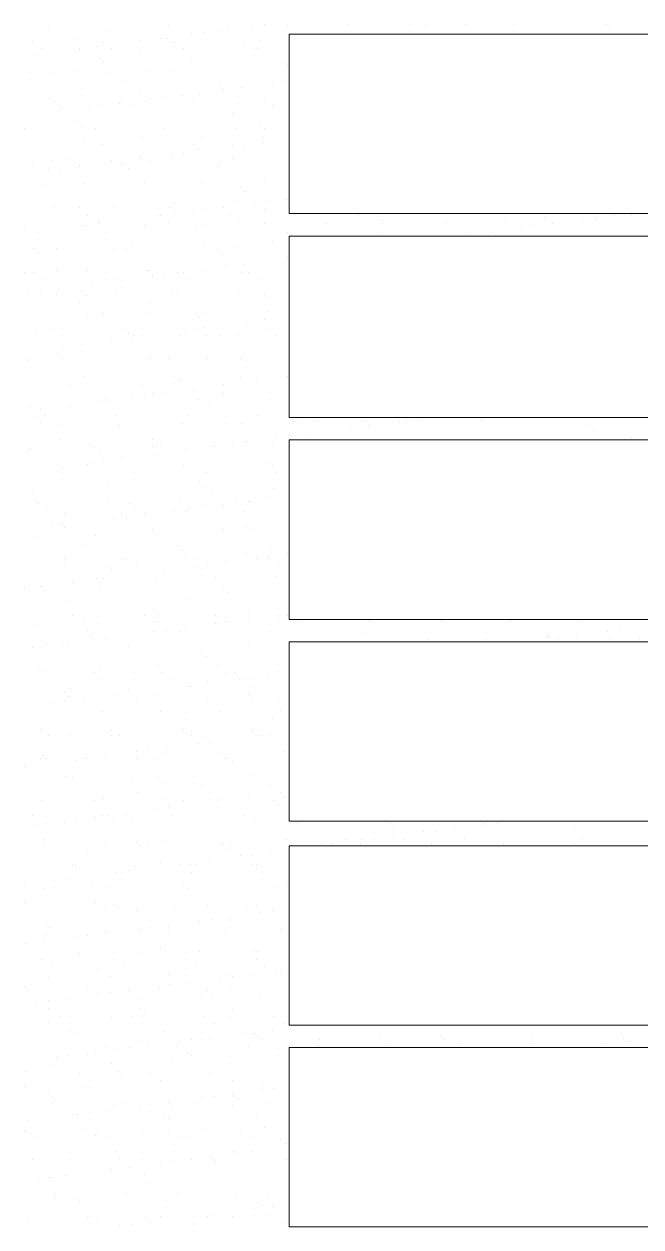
# Model space of a CAD drawing. Header units: millimetres. Extents: x 21 to 236, y 15 to 64.
# Drawn here: x 61.598 to 62.969, y 27.913 to 30.587 of the extents above; entities that cross this region are included whole.
import ezdxf

# ---------------------------------------------------------------- set-up
doc = ezdxf.new("R2010")
doc.units = ezdxf.units.MM
doc.layers.add('PDF_Cota', color=90, linetype='Continuous')
doc.layers.add('PDF_Grama', color=7, linetype='Continuous', true_color=0x397200)

msp = doc.modelspace()

# ---------------------------------------------------------------- linework, layer by layer
at = {"layer": 'PDF_Cota', "lineweight": 0}
for points in [[(62.1874, 30.1659), (66.1396, 30.1659), (66.1396, 30.5647), (62.1874, 30.5647)], [(62.1874, 29.7127), (66.1396, 29.7127), (66.1396, 30.116), (62.1874, 30.116)], [(62.1874, 29.2639), (66.1396, 29.2639), (66.1396, 29.6628), (62.1874, 29.6628)], [(62.1874, 28.8152), (66.1396, 28.8152), (66.1396, 29.2141), (62.1874, 29.2141)], [(62.1874, 28.362), (66.1396, 28.362), (66.1396, 28.7609), (62.1874, 28.7609)], [(62.1874, 27.9133), (66.1396, 27.9133), (66.1396, 28.3121), (62.1874, 28.3121)]]:
    msp.add_lwpolyline(points, close=True, dxfattribs=at)
at = {"layer": 'PDF_Grama', "lineweight": 20}
for points in [[(61.6525, 30.5783), (61.6525, 30.5783)], [(61.784, 30.5738), (61.784, 30.5738)], [(61.9199, 30.5829), (61.9199, 30.5829)], [(61.997, 30.5693), (61.997, 30.5693)], [(62.0378, 30.5738), (62.0378, 30.5738)], [(62.0514, 30.5829), (62.0514, 30.5829)], [(62.1058, 30.5829), (62.1058, 30.5829)], [(62.133, 30.5874), (62.133, 30.5874)], [(62.1828, 30.5829), (62.1828, 30.5829)], [(62.3188, 30.5874), (62.3188, 30.5874)], [(62.4548, 30.5874), (62.4548, 30.5874)], [(62.491, 30.5829), (62.491, 30.5829)], [(62.5817, 30.5874), (62.5817, 30.5874)], [(62.6859, 30.5874), (62.6859, 30.5874)], [(62.8899, 30.5874), (62.8899, 30.5874)], [(62.8989, 30.5783), (62.8989, 30.5783)], [(61.6163, 30.5466), (61.6163, 30.5466)], [(61.716, 30.5557), (61.716, 30.5557)], [(61.7749, 30.5466), (61.7749, 30.5466)], [(61.8338, 30.5466), (61.8338, 30.5466)], [(61.8565, 30.5512), (61.8565, 30.5512)], [(61.9018, 30.5557), (61.9018, 30.5557)], [(61.9154, 30.5557), (61.9154, 30.5557)], [(61.929, 30.5466), (61.929, 30.5466)], [(61.9335, 30.5466), (61.9335, 30.5466)], [(61.9698, 30.5647), (61.9698, 30.5647)], [(62.0876, 30.5466), (62.0876, 30.5466)], [(62.1239, 30.5512), (62.1239, 30.5512)], [(61.6253, 30.5194), (61.6253, 30.5194)], [(61.6389, 30.533), (61.6389, 30.533)], [(61.6933, 30.5285), (61.6933, 30.5285)], [(61.7205, 30.533), (61.7205, 30.533)], [(61.7205, 30.5285), (61.7205, 30.5285)], [(61.7613, 30.5376), (61.7613, 30.5376)], [(61.793, 30.533), (61.793, 30.533)], [(61.8565, 30.5285), (61.8565, 30.5285)], [(61.9517, 30.533), (61.9517, 30.533)], [(61.9834, 30.5285), (61.9834, 30.5285)], [(62.1103, 30.533), (62.1103, 30.533)], [(62.1194, 30.533), (62.1194, 30.533)], [(61.7658, 30.5104), (61.7658, 30.5104)], [(61.7749, 30.5013), (61.7749, 30.5013)], [(61.9698, 30.5058), (61.9698, 30.5058)], [(62.1738, 30.5013), (62.1738, 30.5013)], [(62.1828, 30.4922), (62.1828, 30.4922)], [(61.6117, 30.465), (61.6117, 30.465)], [(61.6571, 30.4786), (61.6571, 30.4786)], [(61.716, 30.4832), (61.716, 30.4832)], [(61.784, 30.4786), (61.784, 30.4786)], [(61.8202, 30.4605), (61.8202, 30.4605)], [(61.8701, 30.4832), (61.8701, 30.4832)], [(61.9245, 30.4832), (61.9245, 30.4832)], [(62.0287, 30.4832), (62.0287, 30.4832)], [(62.0559, 30.4832), (62.0559, 30.4832)], [(62.1783, 30.4605), (62.1783, 30.4605)], [(62.1874, 30.4832), (62.1874, 30.4832)], [(61.6208, 30.456), (61.6208, 30.456)], [(61.8565, 30.4333), (61.8565, 30.4333)], [(61.9879, 30.4333), (61.9879, 30.4333)], [(62.0151, 30.4378), (62.0151, 30.4378)], [(62.0197, 30.456), (62.0197, 30.456)], [(62.0332, 30.4514), (62.0332, 30.4514)], [(62.0423, 30.4424), (62.0423, 30.4424)], [(62.0831, 30.4469), (62.0831, 30.4469)], [(62.1239, 30.4378), (62.1239, 30.4378)], [(62.1511, 30.456), (62.1511, 30.456)], [(61.6571, 30.4197), (61.6571, 30.4197)], [(61.6661, 30.4152), (61.6661, 30.4152)], [(61.6797, 30.4061), (61.6797, 30.4061)], [(61.725, 30.4288), (61.725, 30.4288)], [(61.7704, 30.4061), (61.7704, 30.4061)], [(61.8112, 30.4106), (61.8112, 30.4106)], [(61.8157, 30.4197), (61.8157, 30.4197)], [(61.8338, 30.4061), (61.8338, 30.4061)], [(61.8701, 30.4152), (61.8701, 30.4152)], [(61.8791, 30.4197), (61.8791, 30.4197)], [(61.8791, 30.4061), (61.8791, 30.4061)], [(61.9063, 30.4242), (61.9063, 30.4242)], [(61.9471, 30.4288), (61.9471, 30.4288)], [(61.9743, 30.4197), (61.9743, 30.4197)], [(61.9925, 30.4061), (61.9925, 30.4061)], [(62.074, 30.4106), (62.074, 30.4106)], [(62.133, 30.4197), (62.133, 30.4197)], [(62.1511, 30.4061), (62.1511, 30.4061)], [(61.6072, 30.3835), (61.6072, 30.3835)], [(61.6299, 30.388), (61.6299, 30.388)], [(61.6571, 30.3789), (61.6571, 30.3789)], [(61.6752, 30.3925), (61.6752, 30.3925)], [(61.7432, 30.4016), (61.7432, 30.4016)], [(61.7885, 30.3789), (61.7885, 30.3789)], [(61.9245, 30.3835), (61.9245, 30.3835)], [(62.0604, 30.388), (62.0604, 30.388)], [(61.5981, 30.3563), (61.5981, 30.3563)], [(61.716, 30.3699), (61.716, 30.3699)], [(61.725, 30.3608), (61.725, 30.3608)], [(61.7568, 30.3563), (61.7568, 30.3563)], [(61.9109, 30.3563), (61.9109, 30.3563)], [(61.9245, 30.3653), (61.9245, 30.3653)], [(62.0695, 30.3563), (62.0695, 30.3563)], [(62.1239, 30.3608), (62.1239, 30.3608)], [(62.133, 30.3563), (62.133, 30.3563)], [(61.7296, 30.3336), (61.7296, 30.3336)], [(61.861, 30.3336), (61.861, 30.3336)], [(61.9925, 30.3336), (61.9925, 30.3336)], [(62.1284, 30.3381), (62.1284, 30.3381)], [(62.1284, 30.3245), (62.1284, 30.3245)], [(61.7704, 30.32), (61.7704, 30.32)], [(61.9743, 30.32), (61.9743, 30.32)], [(61.9834, 30.3109), (61.9834, 30.3109)], [(61.9925, 30.3064), (61.9925, 30.3064)], [(62.0604, 30.3155), (62.0604, 30.3155)], [(62.0876, 30.3155), (62.0876, 30.3155)], [(62.1783, 30.3155), (62.1783, 30.3155)], [(61.6163, 30.2747), (61.6163, 30.2747)], [(61.6616, 30.2837), (61.6616, 30.2837)], [(61.6979, 30.2883), (61.6979, 30.2883)], [(61.7205, 30.2747), (61.7205, 30.2747)], [(61.7885, 30.2792), (61.7885, 30.2792)], [(61.793, 30.2837), (61.793, 30.2837)], [(61.8157, 30.2792), (61.8157, 30.2792)], [(61.8202, 30.2747), (61.8202, 30.2747)], [(61.8565, 30.2928), (61.8565, 30.2928)], [(61.8565, 30.2883), (61.8565, 30.2883)], [(61.8791, 30.2792), (61.8791, 30.2792)], [(61.9245, 30.2973), (61.9245, 30.2973)], [(61.929, 30.2883), (61.929, 30.2883)], [(61.9517, 30.2973), (61.9517, 30.2973)], [(62.0151, 30.2928), (62.0151, 30.2928)], [(62.0332, 30.2792), (62.0332, 30.2792)], [(62.0604, 30.2883), (62.0604, 30.2883)], [(62.1738, 30.2928), (62.1738, 30.2928)], [(61.6525, 30.2611), (61.6525, 30.2611)], [(61.6797, 30.2611), (61.6797, 30.2611)], [(61.7205, 30.2701), (61.7205, 30.2701)], [(61.8293, 30.2656), (61.8293, 30.2656)], [(62.0287, 30.2701), (62.0287, 30.2701)], [(61.6389, 30.2293), (61.6389, 30.2293)], [(61.6661, 30.2293), (61.6661, 30.2293)], [(61.6752, 30.2203), (61.6752, 30.2203)], [(61.7296, 30.2339), (61.7296, 30.2339)], [(61.7976, 30.2293), (61.7976, 30.2293)], [(61.8656, 30.2384), (61.8656, 30.2384)], [(61.8746, 30.2248), (61.8746, 30.2248)], [(61.9562, 30.2293), (61.9562, 30.2293)], [(61.9925, 30.2384), (61.9925, 30.2384)], [(62.0786, 30.2248), (62.0786, 30.2248)], [(62.1103, 30.2293), (62.1103, 30.2293)], [(62.133, 30.2429), (62.133, 30.2429)], [(62.065, 30.1931), (62.065, 30.1931)], [(62.0876, 30.2158), (62.0876, 30.2158)], [(62.1375, 30.1931), (62.1375, 30.1931)], [(62.1783, 30.1976), (62.1783, 30.1976)], [(61.6661, 30.184), (61.6661, 30.184)], [(61.7205, 30.1795), (61.7205, 30.1795)], [(61.7976, 30.184), (61.7976, 30.184)], [(61.9245, 30.1795), (61.9245, 30.1795)], [(61.9335, 30.1886), (61.9335, 30.1886)], [(61.9335, 30.1704), (61.9335, 30.1704)], [(61.9743, 30.1704), (61.9743, 30.1704)], [(61.997, 30.175), (61.997, 30.175)], [(62.0423, 30.1795), (62.0423, 30.1795)], [(62.0559, 30.1659), (62.0559, 30.1659)], [(62.1103, 30.1886), (62.1103, 30.1886)], [(62.133, 30.175), (62.133, 30.175)], [(62.2145, 30.1659), (62.2145, 30.1659)], [(61.6027, 30.1478), (61.6027, 30.1478)], [(61.725, 30.1387), (61.725, 30.1387)], [(61.7341, 30.1387), (61.7341, 30.1387)], [(61.7386, 30.1614), (61.7386, 30.1614)], [(61.7613, 30.1478), (61.7613, 30.1478)], [(61.7658, 30.1432), (61.7658, 30.1432)], [(61.8338, 30.1523), (61.8338, 30.1523)], [(61.861, 30.1568), (61.861, 30.1568)], [(61.8656, 30.1387), (61.8656, 30.1387)], [(61.8973, 30.1614), (61.8973, 30.1614)], [(61.9018, 30.1614), (61.9018, 30.1614)], [(61.9199, 30.1478), (61.9199, 30.1478)], [(61.997, 30.1387), (61.997, 30.1387)], [(62.074, 30.1523), (62.074, 30.1523)], [(62.133, 30.1432), (62.133, 30.1432)], [(62.2327, 30.1523), (62.2327, 30.1523)], [(62.2689, 30.1432), (62.2689, 30.1432)], [(62.3415, 30.1614), (62.3415, 30.1614)], [(62.3913, 30.1523), (62.3913, 30.1523)], [(62.3958, 30.1432), (62.3958, 30.1432)], [(62.5363, 30.1478), (62.5363, 30.1478)], [(62.5499, 30.1523), (62.5499, 30.1523)], [(62.6678, 30.1523), (62.6678, 30.1523)], [(62.7086, 30.1523), (62.7086, 30.1523)], [(62.7312, 30.1387), (62.7312, 30.1387)], [(62.7539, 30.1568), (62.7539, 30.1568)], [(62.772, 30.1432), (62.772, 30.1432)], [(62.7992, 30.1523), (62.7992, 30.1523)], [(62.84, 30.1523), (62.84, 30.1523)], [(62.8672, 30.1568), (62.8672, 30.1568)], [(62.8672, 30.1523), (62.8672, 30.1523)], [(62.908, 30.1614), (62.908, 30.1614)], [(62.9352, 30.1568), (62.9352, 30.1568)], [(62.9488, 30.1614), (62.9488, 30.1614)], [(61.5981, 30.1342), (61.5981, 30.1342)], [(61.6299, 30.1251), (61.6299, 30.1251)], [(61.6979, 30.1342), (61.6979, 30.1342)], [(61.7704, 30.1342), (61.7704, 30.1342)], [(61.7794, 30.1251), (61.7794, 30.1251)], [(61.9789, 30.1296), (61.9789, 30.1296)], [(62.1828, 30.1251), (62.1828, 30.1251)], [(62.1919, 30.1206), (62.1919, 30.1206)], [(62.3868, 30.1206), (62.3868, 30.1206)], [(62.5681, 30.116), (62.5681, 30.116)], [(62.5907, 30.1206), (62.5907, 30.1206)], [(62.5907, 30.1206), (62.5907, 30.1206)], [(62.6361, 30.1251), (62.6361, 30.1251)], [(62.704, 30.1342), (62.704, 30.1342)], [(62.7992, 30.116), (62.7992, 30.116)], [(61.6208, 30.0888), (61.6208, 30.0888)], [(61.6707, 30.0888), (61.6707, 30.0888)], [(61.6797, 30.0979), (61.6797, 30.0979)], [(61.7976, 30.0843), (61.7976, 30.0843)], [(61.8248, 30.0843), (61.8248, 30.0843)], [(61.8384, 30.1024), (61.8384, 30.1024)], [(61.9335, 30.0934), (61.9335, 30.0934)], [(61.997, 30.1024), (61.997, 30.1024)], [(62.0287, 30.0843), (62.0287, 30.0843)], [(62.0695, 30.0934), (62.0695, 30.0934)], [(62.1511, 30.1024), (62.1511, 30.1024)], [(61.6299, 30.0798), (61.6299, 30.0798)], [(62.0378, 30.0752), (62.0378, 30.0752)], [(62.1556, 30.0617), (62.1556, 30.0617)], [(62.1828, 30.0662), (62.1828, 30.0662)], [(61.5981, 30.0345), (61.5981, 30.0345)], [(61.6208, 30.0345), (61.6208, 30.0345)], [(61.6707, 30.039), (61.6707, 30.039)], [(61.7386, 30.039), (61.7386, 30.039)], [(61.7794, 30.0345), (61.7794, 30.0345)], [(61.8701, 30.039), (61.8701, 30.039)], [(61.8746, 30.039), (61.8746, 30.039)], [(61.9381, 30.0345), (61.9381, 30.0345)], [(61.9517, 30.0345), (61.9517, 30.0345)], [(62.0015, 30.039), (62.0015, 30.039)], [(62.0197, 30.0435), (62.0197, 30.0435)], [(62.0468, 30.0481), (62.0468, 30.0481)], [(62.0831, 30.0345), (62.0831, 30.0345)], [(62.0876, 30.0526), (62.0876, 30.0526)], [(62.0967, 30.0345), (62.0967, 30.0345)], [(62.1375, 30.0435), (62.1375, 30.0435)], [(61.6435, 30.0209), (61.6435, 30.0209)], [(61.7477, 30.0073), (61.7477, 30.0073)], [(61.7704, 30.0118), (61.7704, 30.0118)], [(61.8021, 30.0209), (61.8021, 30.0209)], [(61.8157, 30.0163), (61.8157, 30.0163)], [(61.8837, 30.0299), (61.8837, 30.0299)], [(61.8837, 30.0254), (61.8837, 30.0254)], [(61.9109, 30.0299), (61.9109, 30.0299)], [(61.9607, 30.0209), (61.9607, 30.0209)], [(62.1194, 30.0209), (62.1194, 30.0209)], [(61.6072, 29.9891), (61.6072, 29.9891)], [(61.6344, 29.9937), (61.6344, 29.9937)], [(61.6707, 29.9891), (61.6707, 29.9891)], [(61.6752, 29.9982), (61.6752, 29.9982)], [(61.725, 29.9937), (61.725, 29.9937)], [(61.7341, 29.9846), (61.7341, 29.9846)], [(61.8021, 29.9891), (61.8021, 29.9891)], [(61.929, 29.9891), (61.929, 29.9891)], [(61.9381, 29.9937), (61.9381, 29.9937)], [(62.074, 29.9937), (62.074, 29.9937)], [(62.133, 29.9891), (62.133, 29.9891)], [(62.142, 29.9801), (62.142, 29.9801)], [(61.7205, 29.971), (61.7205, 29.971)], [(61.8791, 29.971), (61.8791, 29.971)], [(62.0378, 29.9755), (62.0378, 29.9755)], [(61.6027, 29.9347), (61.6027, 29.9347)], [(61.7386, 29.9393), (61.7386, 29.9393)], [(61.7749, 29.9438), (61.7749, 29.9438)], [(61.8746, 29.9438), (61.8746, 29.9438)], [(61.9789, 29.9438), (61.9789, 29.9438)], [(61.9879, 29.9347), (61.9879, 29.9347)], [(62.0015, 29.9438), (62.0015, 29.9438)], [(62.133, 29.9302), (62.133, 29.9302)], [(62.142, 29.9483), (62.142, 29.9483)], [(62.1874, 29.9393), (62.1874, 29.9393)], [(61.6253, 29.8985), (61.6253, 29.8985)], [(61.6616, 29.9075), (61.6616, 29.9075)], [(61.8202, 29.9075), (61.8202, 29.9075)], [(61.8293, 29.8985), (61.8293, 29.8985)], [(61.929, 29.903), (61.929, 29.903)], [(61.9562, 29.903), (61.9562, 29.903)], [(61.9789, 29.9075), (61.9789, 29.9075)], [(61.997, 29.9121), (61.997, 29.9121)], [(62.065, 29.9211), (62.065, 29.9211)], [(62.074, 29.8985), (62.074, 29.8985)], [(62.0922, 29.9211), (62.0922, 29.9211)], [(62.1375, 29.9075), (62.1375, 29.9075)], [(61.6752, 29.8894), (61.6752, 29.8894)], [(61.6843, 29.894), (61.6843, 29.894)], [(61.725, 29.8758), (61.725, 29.8758)], [(61.793, 29.8849), (61.793, 29.8849)], [(61.8066, 29.8894), (61.8066, 29.8894)], [(61.8202, 29.8849), (61.8202, 29.8849)], [(61.8384, 29.8894), (61.8384, 29.8894)], [(61.8429, 29.894), (61.8429, 29.894)], [(61.861, 29.894), (61.861, 29.894)], [(61.9426, 29.894), (61.9426, 29.894)], [(62.0015, 29.894), (62.0015, 29.894)], [(62.0332, 29.894), (62.0332, 29.894)], [(62.1602, 29.894), (62.1602, 29.894)], [(61.6027, 29.8441), (61.6027, 29.8441)], [(61.6571, 29.8668), (61.6571, 29.8668)], [(61.6752, 29.8532), (61.6752, 29.8532)], [(61.6843, 29.8668), (61.6843, 29.8668)], [(61.6843, 29.8441), (61.6843, 29.8441)], [(61.7432, 29.8441), (61.7432, 29.8441)], [(61.7613, 29.8441), (61.7613, 29.8441)], [(61.8746, 29.8441), (61.8746, 29.8441)], [(61.8791, 29.8486), (61.8791, 29.8486)], [(61.9199, 29.8441), (61.9199, 29.8441)], [(62.0061, 29.8441), (62.0061, 29.8441)], [(62.0786, 29.8441), (62.0786, 29.8441)], [(62.0831, 29.8486), (62.0831, 29.8486)], [(62.142, 29.8486), (62.142, 29.8486)], [(61.6072, 29.8396), (61.6072, 29.8396)], [(62.0922, 29.8396), (62.0922, 29.8396)], [(61.6797, 29.7942), (61.6797, 29.7942)], [(61.7296, 29.8033), (61.7296, 29.8033)], [(61.8066, 29.7942), (61.8066, 29.7942)], [(61.9335, 29.8033), (61.9335, 29.8033)], [(61.9426, 29.7942), (61.9426, 29.7942)], [(61.9471, 29.7988), (61.9471, 29.7988)], [(62.0786, 29.7988), (62.0786, 29.7988)], [(62.1148, 29.7942), (62.1148, 29.7942)], [(62.1375, 29.7988), (62.1375, 29.7988)], [(62.1375, 29.7988), (62.1375, 29.7988)], [(62.1828, 29.8033), (62.1828, 29.8033)], [(61.7024, 29.7806), (61.7024, 29.7806)], [(61.725, 29.767), (61.725, 29.767)], [(61.861, 29.7806), (61.861, 29.7806)], [(61.8837, 29.767), (61.8837, 29.767)], [(61.9063, 29.767), (61.9063, 29.767)], [(61.9743, 29.7761), (61.9743, 29.7761)], [(62.0015, 29.7806), (62.0015, 29.7806)], [(62.0197, 29.7806), (62.0197, 29.7806)], [(62.0423, 29.7852), (62.0423, 29.7852)], [(62.0423, 29.767), (62.0423, 29.767)], [(62.1783, 29.7806), (62.1783, 29.7806)], [(61.6117, 29.7399), (61.6117, 29.7399)], [(61.7024, 29.7399), (61.7024, 29.7399)], [(61.7296, 29.7444), (61.7296, 29.7444)], [(61.7477, 29.7444), (61.7477, 29.7444)], [(61.7704, 29.7489), (61.7704, 29.7489)], [(61.7794, 29.758), (61.7794, 29.758)], [(61.7885, 29.7489), (61.7885, 29.7489)], [(61.8384, 29.758), (61.8384, 29.758)], [(61.8656, 29.7625), (61.8656, 29.7625)], [(61.8791, 29.7489), (61.8791, 29.7489)], [(61.9834, 29.7534), (61.9834, 29.7534)], [(62.0106, 29.7444), (62.0106, 29.7444)], [(62.1466, 29.7534), (62.1466, 29.7534)], [(61.6253, 29.7127), (61.6253, 29.7127)], [(61.6344, 29.7308), (61.6344, 29.7308)], [(61.6435, 29.7172), (61.6435, 29.7172)], [(61.8021, 29.7172), (61.8021, 29.7172)], [(61.9607, 29.7172), (61.9607, 29.7172)], [(62.1194, 29.7172), (62.1194, 29.7172)], [(62.5001, 29.7127), (62.5001, 29.7127)], [(62.7494, 29.7127), (62.7494, 29.7127)], [(62.8808, 29.7127), (62.8808, 29.7127)], [(61.6344, 29.7036), (61.6344, 29.7036)], [(61.6797, 29.6945), (61.6797, 29.6945)], [(61.8112, 29.6945), (61.8112, 29.6945)], [(61.8338, 29.7081), (61.8338, 29.7081)], [(61.9471, 29.6991), (61.9471, 29.6991)], [(62.0378, 29.7081), (62.0378, 29.7081)], [(62.0468, 29.6991), (62.0468, 29.6991)], [(62.0831, 29.6991), (62.0831, 29.6991)], [(62.21, 29.6991), (62.21, 29.6991)], [(62.2417, 29.7036), (62.2417, 29.7036)], [(62.2961, 29.6855), (62.2961, 29.6855)], [(62.3233, 29.69), (62.3233, 29.69)], [(62.3505, 29.7036), (62.3505, 29.7036)], [(62.3641, 29.6945), (62.3641, 29.6945)], [(62.4321, 29.7036), (62.4321, 29.7036)], [(62.4457, 29.6991), (62.4457, 29.6991)], [(62.4548, 29.6945), (62.4548, 29.6945)], [(62.4593, 29.7081), (62.4593, 29.7081)], [(62.482, 29.7081), (62.482, 29.7081)], [(62.6134, 29.7081), (62.6134, 29.7081)], [(62.6497, 29.6945), (62.6497, 29.6945)], [(62.8536, 29.6945), (62.8536, 29.6945)], [(62.8627, 29.6855), (62.8627, 29.6855)], [(61.6797, 29.6628), (61.6797, 29.6628)], [(61.8837, 29.6628), (61.8837, 29.6628)], [(62.0876, 29.6583), (62.0876, 29.6583)], [(62.0922, 29.6583), (62.0922, 29.6583)], [(62.1602, 29.6673), (62.1602, 29.6673)], [(62.1874, 29.6719), (62.1874, 29.6719)], [(62.2281, 29.6764), (62.2281, 29.6764)], [(62.9488, 29.6673), (62.9488, 29.6673)], [(61.6072, 29.6401), (61.6072, 29.6401)], [(61.6117, 29.6447), (61.6117, 29.6447)], [(61.7432, 29.6537), (61.7432, 29.6537)], [(61.7522, 29.6492), (61.7522, 29.6492)], [(61.7658, 29.6401), (61.7658, 29.6401)], [(61.8837, 29.6492), (61.8837, 29.6492)], [(61.8882, 29.6311), (61.8882, 29.6311)], [(61.8927, 29.6537), (61.8927, 29.6537)], [(61.9018, 29.6537), (61.9018, 29.6537)], [(61.9109, 29.6356), (61.9109, 29.6356)], [(61.9245, 29.6401), (61.9245, 29.6401)], [(61.9562, 29.6401), (61.9562, 29.6401)], [(62.0151, 29.6492), (62.0151, 29.6492)], [(62.0242, 29.6492), (62.0242, 29.6492)], [(62.0514, 29.6537), (62.0514, 29.6537)], [(62.0604, 29.6537), (62.0604, 29.6537)], [(62.0831, 29.6401), (62.0831, 29.6401)], [(62.1511, 29.6537), (62.1511, 29.6537)], [(61.6797, 29.6039), (61.6797, 29.6039)], [(61.7296, 29.6175), (61.7296, 29.6175)], [(61.7386, 29.6084), (61.7386, 29.6084)], [(61.7477, 29.6129), (61.7477, 29.6129)], [(61.7749, 29.6175), (61.7749, 29.6175)], [(61.8157, 29.622), (61.8157, 29.622)], [(61.9381, 29.6129), (61.9381, 29.6129)], [(61.9517, 29.6039), (61.9517, 29.6039)], [(62.0831, 29.6039), (62.0831, 29.6039)], [(62.1375, 29.6129), (62.1375, 29.6129)], [(62.1511, 29.6039), (62.1511, 29.6039)], [(61.6117, 29.5948), (61.6117, 29.5948)], [(61.6389, 29.5993), (61.6389, 29.5993)], [(61.6843, 29.5993), (61.6843, 29.5993)], [(61.6843, 29.5903), (61.6843, 29.5903)], [(61.8157, 29.5948), (61.8157, 29.5948)], [(61.8429, 29.5903), (61.8429, 29.5903)], [(62.0015, 29.5903), (62.0015, 29.5903)], [(62.1602, 29.5903), (62.1602, 29.5903)], [(61.7522, 29.5495), (61.7522, 29.5495)], [(61.784, 29.5676), (61.784, 29.5676)], [(61.8882, 29.5495), (61.8882, 29.5495)], [(61.9879, 29.5676), (61.9879, 29.5676)], [(61.997, 29.5586), (61.997, 29.5586)], [(62.0151, 29.5495), (62.0151, 29.5495)], [(62.1556, 29.554), (62.1556, 29.554)], [(61.6163, 29.545), (61.6163, 29.545)], [(61.6253, 29.5268), (61.6253, 29.5268)], [(61.6299, 29.5223), (61.6299, 29.5223)], [(61.784, 29.5268), (61.784, 29.5268)], [(61.8338, 29.5223), (61.8338, 29.5223)], [(61.9426, 29.5268), (61.9426, 29.5268)], [(62.0695, 29.5268), (62.0695, 29.5268)], [(62.0967, 29.5268), (62.0967, 29.5268)], [(62.1012, 29.5268), (62.1012, 29.5268)], [(62.1375, 29.5359), (62.1375, 29.5359)], [(61.648, 29.5132), (61.648, 29.5132)], [(61.6888, 29.4996), (61.6888, 29.4996)], [(61.8066, 29.5132), (61.8066, 29.5132)], [(61.8157, 29.4996), (61.8157, 29.4996)], [(61.8429, 29.5132), (61.8429, 29.5132)], [(61.8656, 29.4996), (61.8656, 29.4996)], [(61.9335, 29.5087), (61.9335, 29.5087)], [(61.9562, 29.5042), (61.9562, 29.5042)], [(61.9607, 29.5087), (61.9607, 29.5087)], [(61.9653, 29.5132), (61.9653, 29.5132)], [(62.0015, 29.5178), (62.0015, 29.5178)], [(62.0423, 29.5178), (62.0423, 29.5178)], [(62.0876, 29.5042), (62.0876, 29.5042)], [(62.1239, 29.5132), (62.1239, 29.5132)], [(61.6616, 29.4724), (61.6616, 29.4724)], [(61.6797, 29.477), (61.6797, 29.477)], [(61.6843, 29.4724), (61.6843, 29.4724)], [(61.725, 29.4815), (61.725, 29.4815)], [(61.7976, 29.4906), (61.7976, 29.4906)], [(61.8248, 29.4906), (61.8248, 29.4906)], [(61.8882, 29.4724), (61.8882, 29.4724)], [(62.0922, 29.4724), (62.0922, 29.4724)], [(61.6208, 29.4452), (61.6208, 29.4452)], [(61.6888, 29.4679), (61.6888, 29.4679)], [(61.725, 29.4634), (61.725, 29.4634)], [(61.7568, 29.4498), (61.7568, 29.4498)], [(61.8837, 29.4634), (61.8837, 29.4634)], [(61.8882, 29.4543), (61.8882, 29.4543)], [(62.0197, 29.4543), (62.0197, 29.4543)], [(62.0423, 29.4634), (62.0423, 29.4634)], [(62.1012, 29.4634), (62.1012, 29.4634)], [(62.1556, 29.4588), (62.1556, 29.4588)], [(61.7341, 29.4271), (61.7341, 29.4271)], [(61.9381, 29.4271), (61.9381, 29.4271)], [(61.9471, 29.4181), (61.9471, 29.4181)], [(62.1466, 29.4226), (62.1466, 29.4226)], [(61.6661, 29.3999), (61.6661, 29.3999)], [(61.6888, 29.3999), (61.6888, 29.3999)], [(61.8202, 29.3999), (61.8202, 29.3999)], [(61.8248, 29.3999), (61.8248, 29.3999)], [(61.9562, 29.4045), (61.9562, 29.4045)], [(61.9834, 29.3999), (61.9834, 29.3999)], [(62.0468, 29.3909), (62.0468, 29.3909)], [(62.0922, 29.409), (62.0922, 29.409)], [(62.1148, 29.3999), (62.1148, 29.3999)], [(62.142, 29.4045), (62.142, 29.4045)], [(62.142, 29.3999), (62.142, 29.3999)], [(62.1828, 29.409), (62.1828, 29.409)], [(61.6888, 29.3863), (61.6888, 29.3863)], [(61.784, 29.3818), (61.784, 29.3818)], [(61.793, 29.3727), (61.793, 29.3727)], [(61.8429, 29.3637), (61.8429, 29.3637)], [(61.8474, 29.3863), (61.8474, 29.3863)], [(61.8701, 29.3682), (61.8701, 29.3682)], [(61.9109, 29.3727), (61.9109, 29.3727)], [(61.9789, 29.3818), (61.9789, 29.3818)], [(61.9925, 29.3773), (61.9925, 29.3773)], [(62.0061, 29.3863), (62.0061, 29.3863)], [(62.0061, 29.3863), (62.0061, 29.3863)], [(62.1647, 29.3863), (62.1647, 29.3863)], [(61.6072, 29.3365), (61.6072, 29.3365)], [(61.6208, 29.3501), (61.6208, 29.3501)], [(61.6344, 29.3365), (61.6344, 29.3365)], [(61.6389, 29.3365), (61.6389, 29.3365)], [(61.7069, 29.3455), (61.7069, 29.3455)], [(61.7341, 29.3501), (61.7341, 29.3501)], [(61.7613, 29.3546), (61.7613, 29.3546)], [(61.7658, 29.3365), (61.7658, 29.3365)], [(61.7749, 29.3546), (61.7749, 29.3546)], [(61.8927, 29.3546), (61.8927, 29.3546)], [(61.9245, 29.3365), (61.9245, 29.3365)], [(62.0242, 29.3546), (62.0242, 29.3546)], [(62.0831, 29.3365), (62.0831, 29.3365)], [(62.1602, 29.3591), (62.1602, 29.3591)], [(61.5981, 29.3319), (61.5981, 29.3319)], [(61.6435, 29.3274), (61.6435, 29.3274)], [(61.8384, 29.3319), (61.8384, 29.3319)], [(61.9607, 29.3093), (61.9607, 29.3093)], [(62.0423, 29.3319), (62.0423, 29.3319)], [(62.0514, 29.3229), (62.0514, 29.3229)], [(62.0922, 29.3093), (62.0922, 29.3093)], [(61.6843, 29.2866), (61.6843, 29.2866)], [(61.6933, 29.3047), (61.6933, 29.3047)], [(61.8248, 29.3047), (61.8248, 29.3047)], [(61.8882, 29.2866), (61.8882, 29.2866)], [(62.0967, 29.2821), (62.0967, 29.2821)], [(61.7069, 29.273), (61.7069, 29.273)], [(61.7296, 29.2594), (61.7296, 29.2594)], [(61.7613, 29.2549), (61.7613, 29.2549)], [(61.8656, 29.273), (61.8656, 29.273)], [(61.8882, 29.2594), (61.8882, 29.2594)], [(61.8973, 29.2775), (61.8973, 29.2775)], [(61.8973, 29.2594), (61.8973, 29.2594)], [(62.0242, 29.273), (62.0242, 29.273)], [(62.0242, 29.2549), (62.0242, 29.2549)], [(62.0287, 29.2549), (62.0287, 29.2549)], [(62.0468, 29.2594), (62.0468, 29.2594)], [(62.0514, 29.2594), (62.0514, 29.2594)], [(62.0967, 29.2639), (62.0967, 29.2639)], [(62.1647, 29.273), (62.1647, 29.273)], [(62.1647, 29.2639), (62.1647, 29.2639)], [(62.1828, 29.273), (62.1828, 29.273)], [(62.2055, 29.2594), (62.2055, 29.2594)], [(62.3641, 29.2594), (62.3641, 29.2594)], [(62.4276, 29.2639), (62.4276, 29.2639)], [(62.5227, 29.2594), (62.5227, 29.2594)], [(62.6814, 29.2594), (62.6814, 29.2594)], [(62.84, 29.2594), (62.84, 29.2594)], [(61.6253, 29.2504), (61.6253, 29.2504)], [(61.7386, 29.2413), (61.7386, 29.2413)], [(61.7477, 29.2322), (61.7477, 29.2322)], [(61.8882, 29.2368), (61.8882, 29.2368)], [(61.9154, 29.2413), (61.9154, 29.2413)], [(61.9426, 29.2368), (61.9426, 29.2368)], [(61.9562, 29.2458), (61.9562, 29.2458)], [(62.1466, 29.2368), (62.1466, 29.2368)], [(62.355, 29.2322), (62.355, 29.2322)], [(62.5545, 29.2322), (62.5545, 29.2322)], [(62.8944, 29.2368), (62.8944, 29.2368)], [(62.9216, 29.2413), (62.9216, 29.2413)], [(62.9624, 29.2458), (62.9624, 29.2458)], [(61.6435, 29.205), (61.6435, 29.205)], [(61.648, 29.2096), (61.648, 29.2096)], [(61.6843, 29.2096), (61.6843, 29.2096)], [(61.6979, 29.205), (61.6979, 29.205)], [(61.7522, 29.2186), (61.7522, 29.2186)], [(61.7794, 29.2232), (61.7794, 29.2232)], [(61.8066, 29.2096), (61.8066, 29.2096)], [(61.8202, 29.2277), (61.8202, 29.2277)], [(61.8293, 29.205), (61.8293, 29.205)], [(61.9653, 29.2096), (61.9653, 29.2096)], [(61.9653, 29.2096), (61.9653, 29.2096)], [(62.0967, 29.2096), (62.0967, 29.2096)], [(62.1239, 29.2096), (62.1239, 29.2096)], [(62.1556, 29.2277), (62.1556, 29.2277)], [(62.3641, 29.2141), (62.3641, 29.2141)], [(62.4956, 29.2186), (62.4956, 29.2186)], [(62.5635, 29.2232), (62.5635, 29.2232)], [(62.627, 29.2186), (62.627, 29.2186)], [(62.7584, 29.2232), (62.7584, 29.2232)], [(62.763, 29.2277), (62.763, 29.2277)], [(62.763, 29.2232), (62.763, 29.2232)], [(62.7856, 29.2232), (62.7856, 29.2232)], [(62.8264, 29.2277), (62.8264, 29.2277)], [(62.8989, 29.2232), (62.8989, 29.2232)], [(62.9669, 29.2232), (62.9669, 29.2232)], [(61.6163, 29.2005), (61.6163, 29.2005)], [(61.7885, 29.1914), (61.7885, 29.1914)], [(61.9925, 29.1914), (61.9925, 29.1914)], [(62.0015, 29.1824), (62.0015, 29.1824)], [(61.6299, 29.1552), (61.6299, 29.1552)], [(61.6389, 29.1506), (61.6389, 29.1506)], [(61.7658, 29.1597), (61.7658, 29.1597)], [(61.8973, 29.1597), (61.8973, 29.1597)], [(62.0287, 29.1597), (62.0287, 29.1597)], [(62.1647, 29.1642), (62.1647, 29.1642)], [(61.6117, 29.1325), (61.6117, 29.1325)], [(61.7522, 29.1461), (61.7522, 29.1461)], [(61.7704, 29.1325), (61.7704, 29.1325)], [(61.8429, 29.1461), (61.8429, 29.1461)], [(61.852, 29.137), (61.852, 29.137)], [(61.9063, 29.1461), (61.9063, 29.1461)], [(61.929, 29.1325), (61.929, 29.1325)], [(62.0061, 29.1234), (62.0061, 29.1234)], [(62.0468, 29.1416), (62.0468, 29.1416)], [(62.065, 29.1461), (62.065, 29.1461)], [(62.074, 29.1325), (62.074, 29.1325)], [(62.0876, 29.1325), (62.0876, 29.1325)], [(62.1012, 29.1325), (62.1012, 29.1325)], [(62.142, 29.1416), (62.142, 29.1416)], [(61.6888, 29.1008), (61.6888, 29.1008)], [(61.7024, 29.1098), (61.7024, 29.1098)], [(61.8021, 29.0962), (61.8021, 29.0962)], [(61.8248, 29.0962), (61.8248, 29.0962)], [(61.8293, 29.1053), (61.8293, 29.1053)], [(61.8701, 29.1053), (61.8701, 29.1053)], [(61.8927, 29.0962), (61.8927, 29.0962)], [(61.9381, 29.1144), (61.9381, 29.1144)], [(61.9653, 29.1144), (61.9653, 29.1144)], [(61.9698, 29.1144), (61.9698, 29.1144)], [(62.0967, 29.0962), (62.0967, 29.0962)], [(62.1012, 29.1144), (62.1012, 29.1144)], [(61.6616, 29.0781), (61.6616, 29.0781)], [(61.6888, 29.0827), (61.6888, 29.0827)], [(61.6888, 29.0827), (61.6888, 29.0827)], [(61.6979, 29.0917), (61.6979, 29.0917)], [(61.7296, 29.0872), (61.7296, 29.0872)], [(61.8474, 29.0827), (61.8474, 29.0827)], [(62.0061, 29.0827), (62.0061, 29.0827)], [(62.1058, 29.0872), (62.1058, 29.0872)], [(62.1647, 29.0827), (62.1647, 29.0827)], [(61.6299, 29.0555), (61.6299, 29.0555)], [(61.7432, 29.0555), (61.7432, 29.0555)], [(61.7704, 29.06), (61.7704, 29.06)], [(61.9018, 29.06), (61.9018, 29.06)], [(61.9471, 29.0509), (61.9471, 29.0509)], [(61.9562, 29.0419), (61.9562, 29.0419)], [(62.0332, 29.06), (62.0332, 29.06)], [(62.1511, 29.0464), (62.1511, 29.0464)], [(62.1692, 29.0645), (62.1692, 29.0645)], [(61.6344, 29.0192), (61.6344, 29.0192)], [(61.793, 29.0192), (61.793, 29.0192)], [(61.9517, 29.0192), (61.9517, 29.0192)], [(61.9698, 29.0147), (61.9698, 29.0147)], [(62.1058, 29.0192), (62.1058, 29.0192)], [(62.1058, 29.0147), (62.1058, 29.0147)], [(61.6525, 29.0056), (61.6525, 29.0056)], [(61.7024, 29.0101), (61.7024, 29.0101)], [(61.793, 29.0056), (61.793, 29.0056)], [(61.8021, 28.9965), (61.8021, 28.9965)], [(61.8112, 29.0056), (61.8112, 29.0056)], [(61.8338, 29.0101), (61.8338, 29.0101)], [(61.9698, 29.0056), (61.9698, 29.0056)], [(61.9834, 28.9875), (61.9834, 28.9875)], [(61.997, 29.0011), (61.997, 29.0011)], [(62.0106, 28.992), (62.0106, 28.992)], [(62.0514, 28.9965), (62.0514, 28.9965)], [(62.1194, 29.0056), (62.1194, 29.0056)], [(62.1284, 29.0056), (62.1284, 29.0056)], [(62.1466, 29.0101), (62.1466, 29.0101)], [(61.8474, 28.9693), (61.8474, 28.9693)], [(61.8746, 28.9739), (61.8746, 28.9739)], [(61.9063, 28.9648), (61.9063, 28.9648)], [(61.9154, 28.9784), (61.9154, 28.9784)], [(62.0332, 28.9648), (62.0332, 28.9648)], [(62.1738, 28.9693), (62.1738, 28.9693)], [(61.5981, 28.9376), (61.5981, 28.9376)], [(61.6344, 28.9557), (61.6344, 28.9557)], [(61.6389, 28.9603), (61.6389, 28.9603)], [(61.6389, 28.9421), (61.6389, 28.9421)], [(61.648, 28.9557), (61.648, 28.9557)], [(61.7114, 28.9512), (61.7114, 28.9512)], [(61.7296, 28.9557), (61.7296, 28.9557)], [(61.7386, 28.9557), (61.7386, 28.9557)], [(61.7704, 28.9603), (61.7704, 28.9603)], [(61.7794, 28.9603), (61.7794, 28.9603)], [(61.8474, 28.9557), (61.8474, 28.9557)], [(61.8882, 28.9557), (61.8882, 28.9557)], [(62.0468, 28.9557), (62.0468, 28.9557)], [(62.0514, 28.9557), (62.0514, 28.9557)], [(62.0604, 28.9467), (62.0604, 28.9467)], [(61.6933, 28.915), (61.6933, 28.915)], [(61.7069, 28.9104), (61.7069, 28.9104)], [(61.8384, 28.9104), (61.8384, 28.9104)], [(61.8973, 28.9104), (61.8973, 28.9104)], [(61.9743, 28.915), (61.9743, 28.915)], [(62.1058, 28.9195), (62.1058, 28.9195)], [(61.6752, 28.8878), (61.6752, 28.8878)], [(61.8338, 28.8923), (61.8338, 28.8923)], [(61.9063, 28.9014), (61.9063, 28.9014)], [(61.9925, 28.8923), (61.9925, 28.8923)], [(62.1012, 28.9059), (62.1012, 28.9059)], [(62.1466, 28.8923), (62.1466, 28.8923)], [(61.6389, 28.8606), (61.6389, 28.8606)], [(61.6933, 28.8742), (61.6933, 28.8742)], [(61.7432, 28.8651), (61.7432, 28.8651)], [(61.7522, 28.8606), (61.7522, 28.8606)], [(61.7749, 28.8651), (61.7749, 28.8651)], [(61.852, 28.8787), (61.852, 28.8787)], [(61.9109, 28.8651), (61.9109, 28.8651)], [(61.9517, 28.8606), (61.9517, 28.8606)], [(62.0106, 28.8787), (62.0106, 28.8787)], [(62.0287, 28.8606), (62.0287, 28.8606)], [(62.0378, 28.8651), (62.0378, 28.8651)], [(62.0559, 28.8651), (62.0559, 28.8651)], [(62.0967, 28.8696), (62.0967, 28.8696)], [(62.1556, 28.8606), (62.1556, 28.8606)], [(62.1692, 28.8787), (62.1692, 28.8787)], [(62.1692, 28.8787), (62.1692, 28.8787)], [(62.1738, 28.8696), (62.1738, 28.8696)], [(61.6163, 28.8288), (61.6163, 28.8288)], [(61.7704, 28.8288), (61.7704, 28.8288)], [(61.784, 28.8288), (61.784, 28.8288)], [(61.8248, 28.8334), (61.8248, 28.8334)], [(61.8927, 28.8424), (61.8927, 28.8424)], [(61.9199, 28.847), (61.9199, 28.847)], [(61.929, 28.8288), (61.929, 28.8288)], [(61.9607, 28.8515), (61.9607, 28.8515)], [(62.0876, 28.8288), (62.0876, 28.8288)], [(62.1647, 28.8515), (62.1647, 28.8515)], [(61.6027, 28.8152), (61.6027, 28.8152)], [(61.6208, 28.8062), (61.6208, 28.8062)], [(61.648, 28.8107), (61.648, 28.8107)], [(61.6888, 28.8152), (61.6888, 28.8152)], [(61.7114, 28.8152), (61.7114, 28.8152)], [(61.7568, 28.8243), (61.7568, 28.8243)], [(61.7976, 28.8198), (61.7976, 28.8198)], [(61.8384, 28.8152), (61.8384, 28.8152)], [(61.9789, 28.8198), (61.9789, 28.8198)], [(62.0015, 28.8152), (62.0015, 28.8152)], [(62.0106, 28.8062), (62.0106, 28.8062)], [(62.1103, 28.8198), (62.1103, 28.8198)], [(62.2055, 28.8107), (62.2055, 28.8107)], [(62.4094, 28.8107), (62.4094, 28.8107)], [(62.4185, 28.8016), (62.4185, 28.8016)], [(62.5545, 28.8016), (62.5545, 28.8016)], [(62.6179, 28.8062), (62.6179, 28.8062)], [(62.6225, 28.8107), (62.6225, 28.8107)], [(62.6497, 28.8107), (62.6497, 28.8107)], [(62.8219, 28.8016), (62.8219, 28.8016)], [(61.6435, 28.7744), (61.6435, 28.7744)], [(62.1783, 28.7744), (62.1783, 28.7744)], [(62.3143, 28.7744), (62.3143, 28.7744)], [(62.3505, 28.7744), (62.3505, 28.7744)], [(62.3777, 28.7744), (62.3777, 28.7744)], [(62.4185, 28.7835), (62.4185, 28.7835)], [(62.4412, 28.7744), (62.4412, 28.7744)], [(62.4865, 28.7926), (62.4865, 28.7926)], [(62.5137, 28.7926), (62.5137, 28.7926)], [(62.5771, 28.779), (62.5771, 28.779)], [(62.7131, 28.779), (62.7131, 28.779)], [(62.831, 28.7971), (62.831, 28.7971)], [(62.84, 28.779), (62.84, 28.779)], [(61.6435, 28.7609), (61.6435, 28.7609)], [(61.716, 28.7609), (61.716, 28.7609)], [(61.7386, 28.7473), (61.7386, 28.7473)], [(61.7794, 28.7654), (61.7794, 28.7654)], [(61.8474, 28.7699), (61.8474, 28.7699)], [(61.8565, 28.7609), (61.8565, 28.7609)], [(61.8746, 28.7609), (61.8746, 28.7609)], [(61.8927, 28.7473), (61.8927, 28.7473)], [(61.9109, 28.7699), (61.9109, 28.7699)], [(62.0332, 28.7654), (62.0332, 28.7654)], [(62.0423, 28.7654), (62.0423, 28.7654)], [(62.0514, 28.7518), (62.0514, 28.7518)], [(62.0559, 28.7654), (62.0559, 28.7654)], [(62.1466, 28.7473), (62.1466, 28.7473)], [(62.1919, 28.7654), (62.1919, 28.7654)], [(62.2599, 28.7654), (62.2599, 28.7654)], [(62.2825, 28.7654), (62.2825, 28.7654)], [(62.346, 28.7654), (62.346, 28.7654)], [(62.5046, 28.7654), (62.5046, 28.7654)], [(62.6633, 28.7654), (62.6633, 28.7654)], [(62.8219, 28.7654), (62.8219, 28.7654)], [(61.6933, 28.7291), (61.6933, 28.7291)], [(61.7069, 28.7201), (61.7069, 28.7201)], [(61.9018, 28.7246), (61.9018, 28.7246)], [(61.9426, 28.7201), (61.9426, 28.7201)], [(61.9653, 28.7201), (61.9653, 28.7201)], [(61.9789, 28.7201), (61.9789, 28.7201)], [(62.0106, 28.7291), (62.0106, 28.7291)], [(62.0786, 28.7382), (62.0786, 28.7382)], [(62.1058, 28.7382), (62.1058, 28.7382)], [(62.1058, 28.7201), (62.1058, 28.7201)], [(62.1148, 28.7201), (62.1148, 28.7201)], [(61.6571, 28.6974), (61.6571, 28.6974)], [(61.7114, 28.7155), (61.7114, 28.7155)], [(61.8021, 28.7019), (61.8021, 28.7019)], [(61.8157, 28.7019), (61.8157, 28.7019)], [(61.8293, 28.7065), (61.8293, 28.7065)], [(61.8429, 28.7155), (61.8429, 28.7155)], [(61.8701, 28.711), (61.8701, 28.711)], [(61.9698, 28.7019), (61.9698, 28.7019)], [(62.1148, 28.711), (62.1148, 28.711)], [(62.1284, 28.7019), (62.1284, 28.7019)], [(61.5981, 28.6747), (61.5981, 28.6747)], [(61.6661, 28.6838), (61.6661, 28.6838)], [(61.6933, 28.6883), (61.6933, 28.6883)], [(61.7341, 28.6929), (61.7341, 28.6929)], [(61.7477, 28.6793), (61.7477, 28.6793)], [(61.784, 28.6702), (61.784, 28.6702)], [(61.9154, 28.6702), (61.9154, 28.6702)], [(61.9517, 28.6747), (61.9517, 28.6747)], [(62.0468, 28.6702), (62.0468, 28.6702)], [(62.1602, 28.6702), (62.1602, 28.6702)], [(62.1828, 28.6747), (62.1828, 28.6747)], [(61.6435, 28.6657), (61.6435, 28.6657)], [(61.9607, 28.6657), (61.9607, 28.6657)], [(61.5981, 28.6339), (61.5981, 28.6339)], [(61.5981, 28.6339), (61.5981, 28.6339)], [(61.6208, 28.6203), (61.6208, 28.6203)], [(61.716, 28.6203), (61.716, 28.6203)], [(61.7568, 28.6339), (61.7568, 28.6339)], [(61.7794, 28.6203), (61.7794, 28.6203)], [(61.7976, 28.6294), (61.7976, 28.6294)], [(61.8066, 28.6249), (61.8066, 28.6249)], [(61.8474, 28.6158), (61.8474, 28.6158)], [(61.9154, 28.6339), (61.9154, 28.6339)], [(61.9335, 28.6203), (61.9335, 28.6203)], [(61.9834, 28.6203), (61.9834, 28.6203)], [(62.0061, 28.6249), (62.0061, 28.6249)], [(62.074, 28.6339), (62.074, 28.6339)], [(62.0922, 28.6203), (62.0922, 28.6203)], [(62.1148, 28.6249), (62.1148, 28.6249)], [(62.1511, 28.6158), (62.1511, 28.6158)], [(61.648, 28.5886), (61.648, 28.5886)], [(61.9879, 28.5932), (61.9879, 28.5932)], [(62.0151, 28.5977), (62.0151, 28.5977)], [(62.0559, 28.6022), (62.0559, 28.6022)], [(62.1239, 28.6113), (62.1239, 28.6113)], [(61.648, 28.566), (61.648, 28.566)], [(61.6571, 28.5796), (61.6571, 28.5796)], [(61.6979, 28.5705), (61.6979, 28.5705)], [(61.7386, 28.5614), (61.7386, 28.5614)], [(61.7794, 28.566), (61.7794, 28.566)], [(61.784, 28.5705), (61.784, 28.5705)], [(61.852, 28.5841), (61.852, 28.5841)], [(61.852, 28.575), (61.852, 28.575)], [(61.8565, 28.5705), (61.8565, 28.5705)], [(61.8791, 28.5796), (61.8791, 28.5796)], [(61.9199, 28.5841), (61.9199, 28.5841)], [(61.9199, 28.5705), (61.9199, 28.5705)], [(62.0106, 28.575), (62.0106, 28.575)], [(62.0468, 28.5705), (62.0468, 28.5705)], [(62.0559, 28.5796), (62.0559, 28.5796)], [(62.065, 28.5705), (62.065, 28.5705)], [(62.1692, 28.575), (62.1692, 28.575)], [(62.1874, 28.575), (62.1874, 28.575)], [(61.6027, 28.5433), (61.6027, 28.5433)], [(61.6435, 28.5478), (61.6435, 28.5478)], [(61.7024, 28.5388), (61.7024, 28.5388)], [(61.716, 28.5569), (61.716, 28.5569)], [(61.9018, 28.5342), (61.9018, 28.5342)], [(61.6389, 28.507), (61.6389, 28.507)], [(61.7205, 28.5206), (61.7205, 28.5206)], [(61.7976, 28.507), (61.7976, 28.507)], [(61.852, 28.5206), (61.852, 28.5206)], [(61.9109, 28.5297), (61.9109, 28.5297)], [(61.9562, 28.507), (61.9562, 28.507)], [(61.9879, 28.5252), (61.9879, 28.5252)], [(62.1103, 28.5297), (62.1103, 28.5297)], [(62.1148, 28.507), (62.1148, 28.507)], [(62.1194, 28.5252), (62.1194, 28.5252)], [(61.6616, 28.4934), (61.6616, 28.4934)], [(61.7522, 28.4934), (61.7522, 28.4934)], [(61.7613, 28.4844), (61.7613, 28.4844)], [(61.8202, 28.4934), (61.8202, 28.4934)], [(61.9562, 28.4889), (61.9562, 28.4889)], [(61.9789, 28.4934), (61.9789, 28.4934)], [(62.133, 28.4934), (62.133, 28.4934)], [(62.1602, 28.4844), (62.1602, 28.4844)], [(62.1692, 28.4844), (62.1692, 28.4844)], [(61.6525, 28.4662), (61.6525, 28.4662)], [(61.7885, 28.4708), (61.7885, 28.4708)], [(61.9199, 28.4753), (61.9199, 28.4753)], [(61.9245, 28.4526), (61.9245, 28.4526)], [(61.9653, 28.4572), (61.9653, 28.4572)], [(62.0332, 28.4662), (62.0332, 28.4662)], [(62.0514, 28.4753), (62.0514, 28.4753)], [(62.0604, 28.4708), (62.0604, 28.4708)], [(62.1012, 28.4753), (62.1012, 28.4753)], [(62.1692, 28.4753), (62.1692, 28.4753)], [(61.5981, 28.4481), (61.5981, 28.4481)], [(61.6072, 28.4391), (61.6072, 28.4391)], [(61.7386, 28.4436), (61.7386, 28.4436)], [(61.7613, 28.43), (61.7613, 28.43)], [(61.7885, 28.4345), (61.7885, 28.4345)], [(61.8066, 28.4436), (61.8066, 28.4436)], [(61.8293, 28.4391), (61.8293, 28.4391)], [(61.8973, 28.4481), (61.8973, 28.4481)], [(61.8973, 28.4436), (61.8973, 28.4436)], [(62.0061, 28.4391), (62.0061, 28.4391)], [(62.0151, 28.43), (62.0151, 28.43)], [(62.0559, 28.4436), (62.0559, 28.4436)], [(62.1239, 28.43), (62.1239, 28.43)], [(61.6253, 28.4119), (61.6253, 28.4119)], [(61.6525, 28.4164), (61.6525, 28.4164)], [(61.6933, 28.4209), (61.6933, 28.4209)], [(61.725, 28.4209), (61.725, 28.4209)], [(61.852, 28.4209), (61.852, 28.4209)], [(61.9925, 28.4255), (61.9925, 28.4255)], [(61.6525, 28.3983), (61.6525, 28.3983)], [(61.6797, 28.3801), (61.6797, 28.3801)], [(61.793, 28.3756), (61.793, 28.3756)], [(61.8384, 28.3801), (61.8384, 28.3801)], [(61.8565, 28.3983), (61.8565, 28.3983)], [(61.8656, 28.3892), (61.8656, 28.3892)], [(61.9245, 28.3756), (61.9245, 28.3756)], [(61.997, 28.3801), (61.997, 28.3801)], [(62.0559, 28.3756), (62.0559, 28.3756)], [(62.0604, 28.3937), (62.0604, 28.3937)], [(62.1556, 28.3801), (62.1556, 28.3801)], [(61.6525, 28.3711), (61.6525, 28.3711)], [(61.7024, 28.3665), (61.7024, 28.3665)], [(61.7024, 28.3529), (61.7024, 28.3529)], [(61.861, 28.3665), (61.861, 28.3665)], [(61.9109, 28.3484), (61.9109, 28.3484)], [(62.0197, 28.3665), (62.0197, 28.3665)], [(62.1511, 28.3529), (62.1511, 28.3529)], [(62.1738, 28.3665), (62.1738, 28.3665)], [(62.2191, 28.362), (62.2191, 28.362)], [(61.7114, 28.3439), (61.7114, 28.3439)], [(61.725, 28.3257), (61.725, 28.3257)], [(61.8565, 28.3257), (61.8565, 28.3257)], [(61.9426, 28.3257), (61.9426, 28.3257)], [(61.9698, 28.3303), (61.9698, 28.3303)], [(61.9925, 28.3303), (61.9925, 28.3303)], [(62.0106, 28.3348), (62.0106, 28.3348)], [(62.0831, 28.3439), (62.0831, 28.3439)], [(62.1058, 28.3439), (62.1058, 28.3439)], [(62.1103, 28.3439), (62.1103, 28.3439)], [(62.1194, 28.3348), (62.1194, 28.3348)], [(62.1284, 28.3303), (62.1284, 28.3303)], [(62.2553, 28.3303), (62.2553, 28.3303)], [(62.3188, 28.3393), (62.3188, 28.3393)], [(62.3913, 28.3348), (62.3913, 28.3348)], [(62.5227, 28.3393), (62.5227, 28.3393)], [(62.5273, 28.3348), (62.5273, 28.3348)], [(62.5318, 28.3303), (62.5318, 28.3303)], [(62.5681, 28.3212), (62.5681, 28.3212)], [(62.6587, 28.3348), (62.6587, 28.3348)], [(62.7267, 28.3348), (62.7267, 28.3348)], [(62.7267, 28.3212), (62.7267, 28.3212)], [(62.7947, 28.3393), (62.7947, 28.3393)], [(62.8853, 28.3212), (62.8853, 28.3212)], [(62.9261, 28.3439), (62.9261, 28.3439)], [(62.9307, 28.3348), (62.9307, 28.3348)], [(62.9397, 28.3257), (62.9397, 28.3257)], [(62.9488, 28.3257), (62.9488, 28.3257)], [(61.6208, 28.3167), (61.6208, 28.3167)], [(61.6979, 28.294), (61.6979, 28.294)], [(61.7386, 28.2985), (61.7386, 28.2985)], [(61.7568, 28.3031), (61.7568, 28.3031)], [(61.7794, 28.3167), (61.7794, 28.3167)], [(61.8066, 28.3076), (61.8066, 28.3076)], [(61.8338, 28.3121), (61.8338, 28.3121)], [(61.8746, 28.3167), (61.8746, 28.3167)], [(61.9381, 28.3167), (61.9381, 28.3167)], [(61.9607, 28.2985), (61.9607, 28.2985)], [(61.9698, 28.294), (61.9698, 28.294)], [(62.0967, 28.3167), (62.0967, 28.3167)], [(62.1647, 28.294), (62.1647, 28.294)], [(62.2553, 28.3167), (62.2553, 28.3167)], [(62.4094, 28.3167), (62.4094, 28.3167)], [(62.8808, 28.3167), (62.8808, 28.3167)], [(61.6027, 28.2804), (61.6027, 28.2804)], [(61.6571, 28.2714), (61.6571, 28.2714)], [(61.6707, 28.2895), (61.6707, 28.2895)], [(61.793, 28.2759), (61.793, 28.2759)], [(61.929, 28.2804), (61.929, 28.2804)], [(62.0559, 28.2759), (62.0559, 28.2759)], [(61.6027, 28.2578), (61.6027, 28.2578)], [(61.7205, 28.2532), (61.7205, 28.2532)], [(61.7432, 28.2396), (61.7432, 28.2396)], [(61.8066, 28.2578), (61.8066, 28.2578)], [(61.8157, 28.2487), (61.8157, 28.2487)], [(61.8791, 28.2532), (61.8791, 28.2532)], [(61.9018, 28.2396), (61.9018, 28.2396)], [(62.0106, 28.2532), (62.0106, 28.2532)], [(62.0378, 28.2532), (62.0378, 28.2532)], [(62.0604, 28.2396), (62.0604, 28.2396)], [(61.5981, 28.226), (61.5981, 28.226)], [(61.6525, 28.2124), (61.6525, 28.2124)], [(61.7296, 28.226), (61.7296, 28.226)], [(61.861, 28.226), (61.861, 28.226)], [(61.997, 28.2306), (61.997, 28.2306)], [(62.1284, 28.2306), (62.1284, 28.2306)], [(62.1284, 28.217), (62.1284, 28.217)], [(62.1556, 28.2215), (62.1556, 28.2215)], [(61.6616, 28.2034), (61.6616, 28.2034)], [(61.6616, 28.1898), (61.6616, 28.1898)], [(61.8202, 28.1898), (61.8202, 28.1898)], [(61.861, 28.2079), (61.861, 28.2079)], [(61.8791, 28.1852), (61.8791, 28.1852)], [(61.9199, 28.1898), (61.9199, 28.1898)], [(61.9789, 28.1898), (61.9789, 28.1898)], [(61.9925, 28.1988), (61.9925, 28.1988)], [(62.0197, 28.2034), (62.0197, 28.2034)], [(62.0604, 28.2079), (62.0604, 28.2079)], [(62.065, 28.2034), (62.065, 28.2034)], [(62.074, 28.1988), (62.074, 28.1988)], [(62.1375, 28.1898), (62.1375, 28.1898)], [(61.6616, 28.1762), (61.6616, 28.1762)], [(61.7069, 28.1626), (61.7069, 28.1626)], [(61.716, 28.1626), (61.716, 28.1626)], [(61.7432, 28.1671), (61.7432, 28.1671)], [(61.784, 28.1716), (61.784, 28.1716)], [(61.7976, 28.1807), (61.7976, 28.1807)], [(61.8565, 28.1807), (61.8565, 28.1807)], [(61.9109, 28.1626), (61.9109, 28.1626)], [(61.929, 28.1807), (61.929, 28.1807)], [(62.0604, 28.1807), (62.0604, 28.1807)], [(61.6072, 28.149), (61.6072, 28.149)], [(61.648, 28.1535), (61.648, 28.1535)], [(61.9199, 28.1535), (61.9199, 28.1535)], [(62.1148, 28.158), (62.1148, 28.158)], [(62.133, 28.1354), (62.133, 28.1354)], [(61.5981, 28.1263), (61.5981, 28.1263)], [(61.6027, 28.1263), (61.6027, 28.1263)], [(61.6253, 28.1127), (61.6253, 28.1127)], [(61.7341, 28.1308), (61.7341, 28.1308)], [(61.7568, 28.1173), (61.7568, 28.1173)], [(61.7613, 28.1263), (61.7613, 28.1263)], [(61.7658, 28.1082), (61.7658, 28.1082)], [(61.784, 28.1127), (61.784, 28.1127)], [(61.861, 28.1263), (61.861, 28.1263)], [(61.9199, 28.1263), (61.9199, 28.1263)], [(61.9426, 28.1127), (61.9426, 28.1127)], [(61.9653, 28.1127), (61.9653, 28.1127)], [(62.0015, 28.1308), (62.0015, 28.1308)], [(62.0786, 28.1263), (62.0786, 28.1263)], [(62.1012, 28.1127), (62.1012, 28.1127)], [(62.1692, 28.1082), (62.1692, 28.1082)], [(61.8021, 28.081), (61.8021, 28.081)], [(61.9335, 28.081), (61.9335, 28.081)], [(62.065, 28.081), (62.065, 28.081)], [(62.1058, 28.081), (62.1058, 28.081)], [(62.1738, 28.0901), (62.1738, 28.0901)], [(62.1783, 28.0991), (62.1783, 28.0991)], [(61.6072, 28.0719), (61.6072, 28.0719)], [(61.6163, 28.0629), (61.6163, 28.0629)], [(61.6661, 28.0765), (61.6661, 28.0765)], [(61.7024, 28.0629), (61.7024, 28.0629)], [(61.8112, 28.0674), (61.8112, 28.0674)], [(61.861, 28.0629), (61.861, 28.0629)], [(61.9018, 28.0538), (61.9018, 28.0538)], [(61.929, 28.0583), (61.929, 28.0583)], [(61.9698, 28.0629), (61.9698, 28.0629)], [(62.0151, 28.0674), (62.0151, 28.0674)], [(62.0197, 28.0629), (62.0197, 28.0629)], [(62.0242, 28.0583), (62.0242, 28.0583)], [(62.0378, 28.0719), (62.0378, 28.0719)], [(62.065, 28.0765), (62.065, 28.0765)], [(62.1783, 28.0629), (62.1783, 28.0629)], [(61.6027, 28.0311), (61.6027, 28.0311)], [(61.6933, 28.0266), (61.6933, 28.0266)], [(61.7341, 28.0311), (61.7341, 28.0311)], [(61.7658, 28.0357), (61.7658, 28.0357)], [(61.793, 28.0402), (61.793, 28.0402)], [(61.8338, 28.0447), (61.8338, 28.0447)], [(61.8656, 28.0311), (61.8656, 28.0311)], [(62.0015, 28.0357), (62.0015, 28.0357)], [(62.1375, 28.0357), (62.1375, 28.0357)], [(61.6299, 28.0175), (61.6299, 28.0175)], [(61.6435, 27.9994), (61.6435, 27.9994)], [(61.6525, 28.0221), (61.6525, 28.0221)], [(61.6571, 28.0221), (61.6571, 28.0221)], [(61.8021, 27.9994), (61.8021, 27.9994)], [(61.861, 28.0221), (61.861, 28.0221)], [(61.8701, 28.013), (61.8701, 28.013)], [(61.9607, 27.9994), (61.9607, 27.9994)], [(62.0695, 28.0175), (62.0695, 28.0175)], [(62.1194, 27.9994), (62.1194, 27.9994)], [(61.6661, 27.9858), (61.6661, 27.9858)], [(61.6661, 27.9767), (61.6661, 27.9767)], [(61.7114, 27.9767), (61.7114, 27.9767)], [(61.8066, 27.9813), (61.8066, 27.9813)], [(61.8248, 27.9858), (61.8248, 27.9858)], [(61.9154, 27.9722), (61.9154, 27.9722)], [(61.9381, 27.9858), (61.9381, 27.9858)], [(61.9834, 27.9858), (61.9834, 27.9858)], [(62.0695, 27.9858), (62.0695, 27.9858)], [(62.142, 27.9858), (62.142, 27.9858)], [(61.7205, 27.9677), (61.7205, 27.9677)], [(62.0831, 27.9496), (62.0831, 27.9496)], [(62.1103, 27.9541), (62.1103, 27.9541)], [(62.1194, 27.9677), (62.1194, 27.9677)], [(62.1284, 27.9631), (62.1284, 27.9631)], [(62.1511, 27.9586), (62.1511, 27.9586)], [(61.6072, 27.9314), (61.6072, 27.9314)], [(61.7386, 27.9314), (61.7386, 27.9314)], [(61.7432, 27.936), (61.7432, 27.936)], [(61.7613, 27.9269), (61.7613, 27.9269)], [(61.8384, 27.9178), (61.8384, 27.9178)], [(61.8701, 27.9314), (61.8701, 27.9314)], [(61.8791, 27.9224), (61.8791, 27.9224)], [(61.9018, 27.936), (61.9018, 27.936)], [(61.9471, 27.9314), (61.9471, 27.9314)], [(61.9653, 27.9269), (61.9653, 27.9269)], [(61.9743, 27.936), (61.9743, 27.936)], [(61.9743, 27.9178), (61.9743, 27.9178)], [(62.0061, 27.936), (62.0061, 27.936)], [(62.0151, 27.9405), (62.0151, 27.9405)], [(62.0604, 27.936), (62.0604, 27.936)], [(62.1375, 27.9405), (62.1375, 27.9405)], [(62.1738, 27.9224), (62.1738, 27.9224)], [(61.8112, 27.9133), (61.8112, 27.9133)]]:
    msp.add_lwpolyline(points, dxfattribs=at)

doc.saveas('drawing.dxf')
